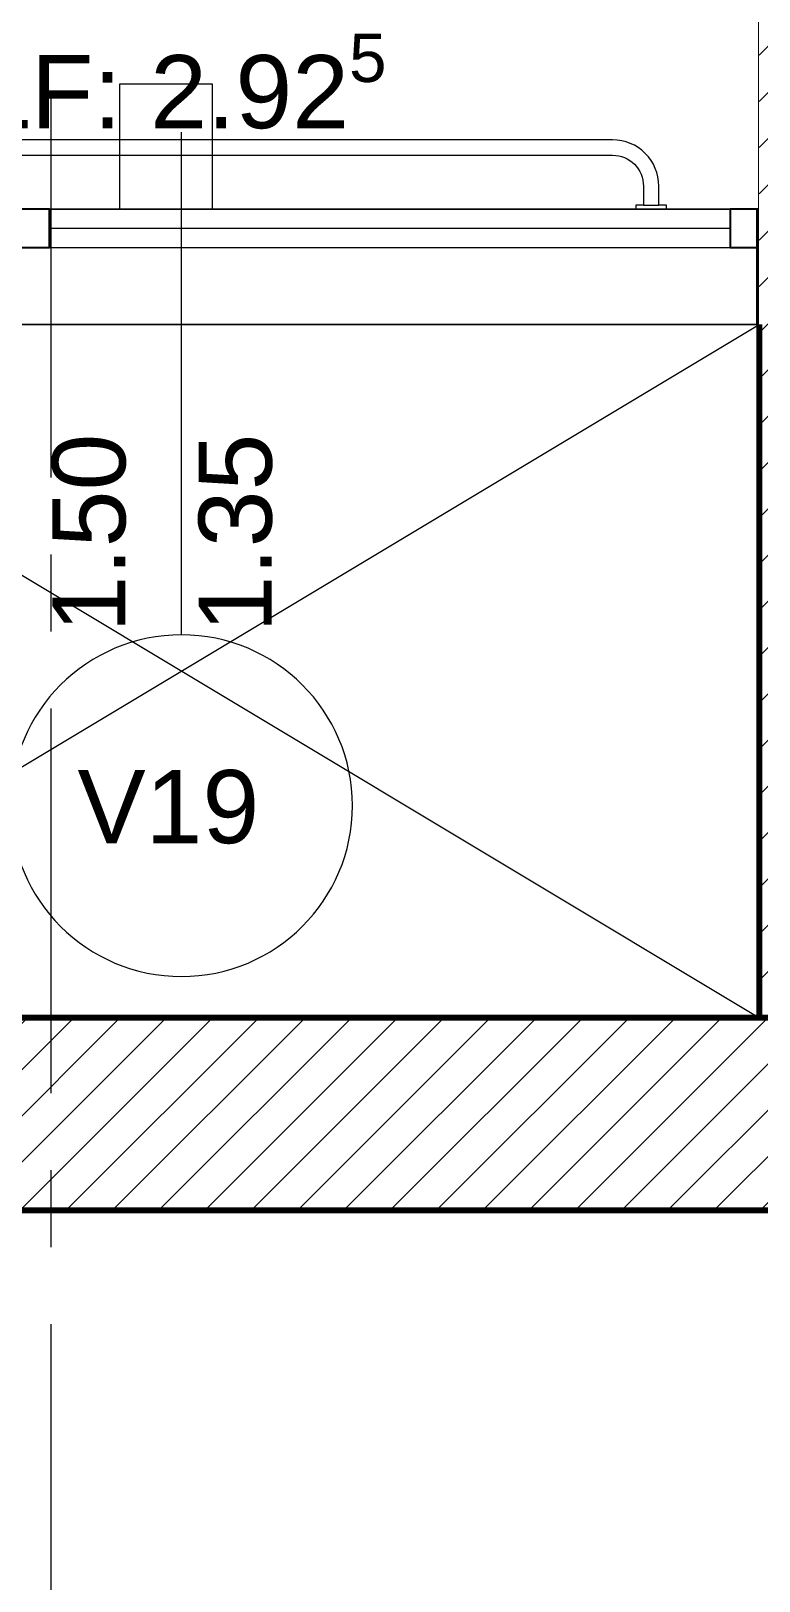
# Model space of a CAD drawing. Header units: inches. Extents: x -19 to 5698, y -728 to 92.
# Drawn here: x 416.325 to 417.27, y 10.968 to 12.982 of the extents above; entities that cross this region are included whole.
import ezdxf

# ---------------------------------------------------------------- set-up
doc = ezdxf.new("R2010")
doc.units = ezdxf.units.IN
doc.header["$MEASUREMENT"] = 0
doc.set_wipeout_variables(frame=1)
for name, pattern in [('ACAD_ISO04W100', [30, 24, -3, 0, -3]), ('HIDDEN', [0.375, 0.25, -0.125]), ('Punto & Raya', [0.65, 0.5, -0.075, 0, -0.075]), ('RAYITAS', [0.375, 0.25, -0.125]), ('Wipeout_Contour', [1, 0, -1])]:
    doc.linetypes.add(name, pattern=pattern)
for name, color, linetype, lineweight in [('00 conduct tomacorr', 120, 'HIDDEN', 30), ('T-TECHO-E', 150, 'Continuous', 20), ('TOMACORRIENTE', 22, 'RAYITAS', 9)]:
    doc.layers.add(name, color=color, linetype=linetype, lineweight=lineweight)
for name, color, linetype in [('02 _ ARQ _ ZON _ Espacio.3D', 7, 'Continuous'), ('08 _ STR _ EXT _ 07 Losa Aligerada', 7, 'Continuous'), ('Dibujo 2D - General', 7, 'Continuous'), ('Estructura - 04 MURO', 7, 'Continuous'), ('Interior - Sanitarios', 7, 'Continuous'), ('Marcador - Secciones', 7, 'Continuous')]:
    doc.layers.add(name, color=color, linetype=linetype)
doc.styles.add('Estilo_Generado_4', font='swisse.ttf')
pattern_1 = [(45, (370.000076, 2e-08), (-0.030052038, 0.030052038), [])]

# ---------------------------------------------------------------- blocks, each defined once
blk = doc.blocks.new('a')
at = {"layer": 'TOMACORRIENTE', "ltscale": 0.05}
h = blk.add_hatch(color=4, dxfattribs=at)
edge = h.paths.add_edge_path()
edge.add_arc((0, 0.0752), 0.0211, 0, 360)
at = {"layer": 'TOMACORRIENTE', "color": 4}
for p, q in [((-0.1455, 0.0963), (-0.0515, 0.0963)), ((-0.0985, 0.0963), (-0.0985, -0.0966)), ((0, 0.0963), (0, -0.0963)), ((0.0623, -0.0963), (0.0623, 0.0963))]:
    blk.add_line(p, q, dxfattribs=at)
blk.add_circle((0, 0.0752), 0.0211, dxfattribs=at)
blk = doc.blocks.new('CABLE 3FACE')
at = {"layer": 'T-TECHO-E', "rotation": 59.94170052614085}
blk.add_blockref('a', (0, 0), dxfattribs=at)

msp = doc.modelspace()

# ---------------------------------------------------------------- linework, layer by layer
at = {"layer": '02 _ ARQ _ ZON _ Espacio.3D', "color": 254, "linetype": 'Continuous', "lineweight": 0, "flags": 128}
msp.add_lwpolyline([(407.12, 16.5), (407.12, 8.1), (407.5701, 8.1), (407.5701, 7.7), (407.7701, 7.7), (407.7701, 7.3311), (413.6701, 7.3311), (413.6701, 7.7), (414.0701, 7.7), (414.0701, 8.1), (414.5701, 8.1), (414.5701, 7.35), (420.6701, 7.35), (420.6701, 7.7), (421.0701, 7.7), (421.0701, 8.1), (421.4201, 8.1), (421.4199, 11.45), (413.47, 11.4499), (413.47, 16.9), (413.47, 17.35), (407.5701, 17.3493), (407.5701, 16.5)], close=True, dxfattribs=at)
at = {"layer": '02 _ ARQ _ ZON _ Espacio.3D', "color": 9, "linetype": 'Continuous', "lineweight": 5, "flags": 128}
msp.add_lwpolyline([(417.27, 12.7505), (417.27, 15.3872), (416.67, 15.3872), (416.67, 15.4622), (415.77, 15.4622), (415.77, 12.7505)], close=True, dxfattribs=at)
at = {"layer": '08 _ STR _ EXT _ 07 Losa Aligerada', "color": 7, "linetype": 'Continuous', "lineweight": 18, "flags": 128}
msp.add_lwpolyline([(415.77, 12.6005), (417.27, 12.6005), (417.27, 11.7), (415.77, 11.7)], close=True, dxfattribs=at)
at = {"layer": 'Estructura - 04 MURO', "color": 165, "linetype": 'Continuous', "lineweight": 15}
for p, q in [((416.5201, 12.1974), (416.5201, 12.8505)), ((417.2701, 12.7505), (415.77, 12.7505)), ((417.2326, 12.7505), (416.3488, 12.7505)), ((417.2326, 12.7255), (416.3488, 12.7255)), ((416.3488, 12.7005), (417.2326, 12.7005)), ((417.2701, 12.6005), (415.77, 12.6005))]:
    msp.add_line(p, q, dxfattribs=at)
at = {"layer": 'Estructura - 04 MURO', "color": 165, "linetype": 'Continuous', "lineweight": 25}
for p, q in [((416.33, 12.7505), (416.3113, 12.7505)), ((416.3488, 12.7505), (416.33, 12.7505)), ((416.3488, 12.7005), (416.3488, 12.7505)), ((417.2701, 12.7505), (417.2326, 12.7505)), ((417.2326, 12.7505), (417.2326, 12.7005)), ((416.3113, 12.7005), (416.33, 12.7005)), ((416.33, 12.7005), (416.3488, 12.7005)), ((417.2326, 12.7005), (417.2701, 12.7005))]:
    msp.add_line(p, q, dxfattribs=at)
at = {"layer": 'Estructura - 04 MURO', "color": 7, "linetype": 'Continuous', "lineweight": 80}
for p, q in [((417.2701, 12.7005), (417.2701, 12.7505)), ((417.2701, 12.7005), (417.2701, 12.7505)), ((417.2701, 12.7005), (417.2701, 12.7505)), ((417.2701, 12.6005), (417.2701, 12.7005)), ((417.2701, 12.6005), (417.2701, 12.7005))]:
    msp.add_line(p, q, dxfattribs=at)
at = {"layer": 'Estructura - 04 MURO', "color": 251, "linetype": 'Continuous', "lineweight": 13, "flags": 128}
msp.add_lwpolyline([(416.2981, 11.9755, 1), (416.742, 11.9755, 1)], format="xyb", close=True, dxfattribs=at)
at = {"layer": 'Interior - Sanitarios', "color": 205, "linetype": 'Continuous', "lineweight": 13}
msp.add_line((417.12, 12.7555), (417.14, 12.7555), dxfattribs=at)
at = {"layer": 'Interior - Sanitarios', "color": 205, "linetype": 'Continuous', "lineweight": 13, "flags": 128}
msp.add_lwpolyline([(416.56, 12.9135), (416.56, 12.7505), (416.44, 12.7505), (416.44, 12.9135)], close=True, dxfattribs=at)
msp.add_lwpolyline([(416.05, 12.7505), (416.09, 12.7505), (416.09, 12.7555), (416.08, 12.7555), (416.08, 12.7805, -0.414214), (416.12, 12.8205), (417.08, 12.8205, -0.414214), (417.12, 12.7805), (417.12, 12.7555), (417.11, 12.7555), (417.11, 12.7505), (417.15, 12.7505), (417.15, 12.7555), (417.14, 12.7555), (417.14, 12.7805, 0.414214), (417.08, 12.8405), (416.12, 12.8405, 0.414214), (416.06, 12.7805), (416.06, 12.7555), (416.05, 12.7555)], format="xyb", close=True, dxfattribs=at)

# ---------------------------------------------------------------- block references
at = {"layer": '00 conduct tomacorr', "xscale": 1.47256122672843, "yscale": 1.47256122672843, "zscale": 1.47256122672843, "rotation": 317.2221913849553}
msp.add_blockref('CABLE 3FACE', (416.887, 13.224), dxfattribs=at)

# ---------------------------------------------------------------- texts
at = {"layer": 'Estructura - 04 MURO', "color": 251, "lineweight": 25, "char_height": 0.095, "attachment_point": 7, "style": 'Estilo_Generado_4'}
for s, insert in [('\\A1;{\\pql;\\pt0;\\fSwis721 Ex BT|b0|i0|c0|p34;ALF: 2.92\\fSwis721 Ex BT|b0|i0|c0|p34;\\A1{\\H.66x;\\S5^  ;}\\fSwis721 Ex BT|b0|i0|c0|p34;\\fSwis721 Ex BT|b0|i0|c0|p34;}', (416.1623, 12.8279)), ('\\A1;{\\pql;\\pt0;\\fSwis721 Ex BT|b0|i0|c0|p34;V19\\fSwis721 Ex BT|b0|i0|c0|p34;\\fSwis721 Ex BT|b0|i0|c0|p34;\\fSwis721 Ex BT|b0|i0|c0|p34;}', (416.385, 11.9254))]:
    msp.add_mtext(s, dxfattribs=dict(at, insert=insert))
at = {"layer": 'Estructura - 04 MURO', "color": 251, "lineweight": 25, "char_height": 0.095, "attachment_point": 7, "rotation": 90, "style": 'Estilo_Generado_4'}
for s, insert in [('\\A1;{\\pql;\\pt0;\\fSwis721 Ex BT|b0|i0|c0|p34;1.50\\fSwis721 Ex BT|b0|i0|c0|p34;\\A1{\\H.66x;\\S^  ;}\\fSwis721 Ex BT|b0|i0|c0|p34;\\fSwis721 Ex BT|b0|i0|c0|p34;}', (416.475, 12.2005)), ('\\A1;{\\pql;\\pt0;\\fSwis721 Ex BT|b0|i0|c0|p34;1.35\\fSwis721 Ex BT|b0|i0|c0|p34;\\A1{\\H.66x;\\S^  ;}\\fSwis721 Ex BT|b0|i0|c0|p34;\\fSwis721 Ex BT|b0|i0|c0|p34;}', (416.665, 12.2005))]:
    msp.add_mtext(s, dxfattribs=dict(at, insert=insert))

# ---------------------------------------------------------------- next in the draw order: wipeouts: each hides what was drawn before it
at = {"color": 254, "linetype": 'Wipeout_Contour', "lineweight": 0, "ltscale": 13054.437197}
msp.add_wipeout([(417.2701, 15.3872), (417.2701, 11.45), (417.4201, 11.45), (417.4201, 15.3872)], dxfattribs=at).dxf.layer = 'Estructura - 04 MURO'

# ---------------------------------------------------------------- next in the draw order: hatches: boundary and pattern name
at = {"layer": 'Estructura - 04 MURO', "linetype": 'Continuous', "lineweight": 5}
h = msp.add_hatch(dxfattribs=at)
h.set_pattern_fill('LADRILLO_COMÚN_0002', color=250, style=0, pattern_type=2)
h.set_pattern_definition(pattern_1)
h.paths.add_polyline_path([(417.2701, 15.3872), (417.2701, 11.45), (417.4201, 11.45), (417.4201, 15.3872)])

# ---------------------------------------------------------------- next in the draw order: linework, layer by layer
at = {"layer": 'Estructura - 04 MURO', "color": 7, "linetype": 'Continuous', "lineweight": 80, "flags": 128}
for points in [[(417.2701, 12.6005), (417.2701, 11.45)], [(417.2701, 11.45), (417.4201, 11.45)]]:
    msp.add_lwpolyline(points, dxfattribs=at)

# ---------------------------------------------------------------- next in the draw order: wipeouts: each hides what was drawn before it
at = {"color": 254, "linetype": 'Wipeout_Contour', "lineweight": 0, "ltscale": 13054.906544}
msp.add_wipeout([(421.3201, 11.7), (413.62, 11.6999), (413.62, 11.4499), (421.3201, 11.45)], dxfattribs=at).dxf.layer = 'Estructura - 04 MURO'

# ---------------------------------------------------------------- next in the draw order: hatches: boundary and pattern name
at = {"layer": 'Estructura - 04 MURO', "linetype": 'Continuous', "lineweight": 5}
h = msp.add_hatch(dxfattribs=at)
h.set_pattern_fill('LADRILLO_COMÚN_0002', color=250, style=0, pattern_type=2)
h.set_pattern_definition(pattern_1)
h.paths.add_polyline_path([(421.3201, 11.7), (413.62, 11.6999), (413.62, 11.4499), (421.3201, 11.45)])

# ---------------------------------------------------------------- next in the draw order: linework, layer by layer
at = {"layer": 'Dibujo 2D - General', "color": 7, "linetype": 'ACAD_ISO04W100', "lineweight": 13}
for p, q in [((415.77, 11.7), (417.2701, 12.6005)), ((417.27, 11.7), (415.77, 12.6005))]:
    msp.add_line(p, q, dxfattribs=at)
at = {"layer": 'Estructura - 04 MURO', "color": 7, "linetype": 'Continuous', "lineweight": 80, "flags": 128}
for points in [[(421.3201, 11.7), (413.62, 11.6999)], [(413.47, 11.4499), (421.3201, 11.45)]]:
    msp.add_lwpolyline(points, dxfattribs=at)
at = {"layer": 'Marcador - Secciones', "color": 251, "linetype": 'Punto & Raya', "lineweight": 13, "true_color": 0x636466}
msp.add_line((416.3507, 10.0018), (416.3507, 17.4928), dxfattribs=at)

doc.saveas('drawing.dxf')
